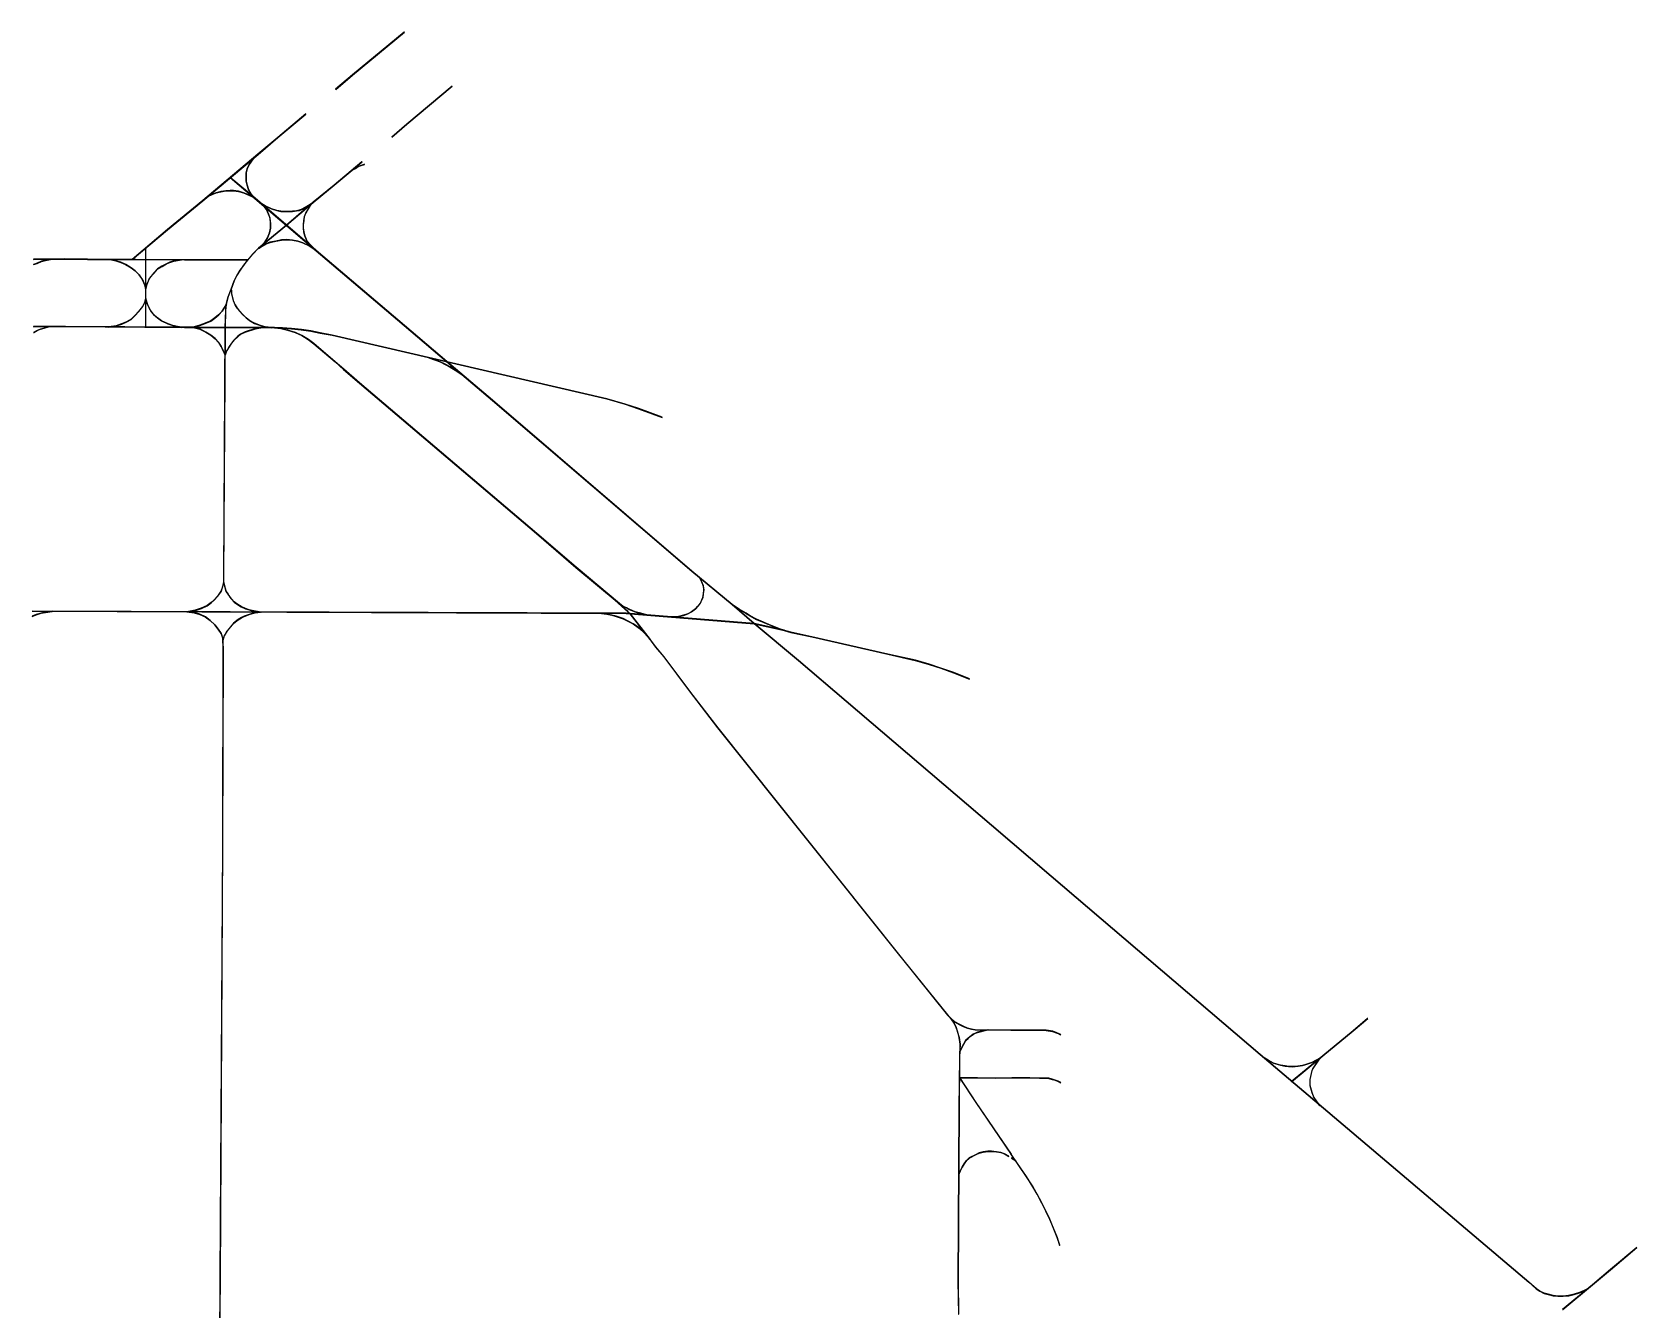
# Model space of a CAD drawing. Extents: x -111941 to -82143, y 25488 to 40303.
# Drawn here: x -91122 to -82143, y 32373 to 39522 of the extents above; entities that cross this region are included whole.
import ezdxf

# ---------------------------------------------------------------- set-up
doc = ezdxf.new("R2010")
doc.units = 0

msp = doc.modelspace()

# ---------------------------------------------------------------- linework, layer by layer
at = {"layer": 'mg_to_dxf', "color": 0}
for points in [[(-89038.88, 39521.07), (-89039.52, 39521.84), (-89329.07, 39282.41), (-89328.42, 39281.64)], [(-89328.42, 39281.64), (-89329.07, 39282.41), (-89423.73, 39201.67), (-89423.08, 39200.91)], [(-88771.61, 39219), (-88772.25, 39219.77), (-89025.61, 39006.78), (-89024.96, 39006.02)], [(-89746.68, 38933.01), (-89746.03, 38932.24), (-89590.13, 39063.09), (-89590.77, 39063.86)], [(-89024.96, 39006.02), (-89025.61, 39006.78), (-89109.13, 38934.39), (-89108.48, 38933.64)], [(-89858.04, 38838.35), (-89857.4, 38837.58), (-89746.03, 38932.24), (-89746.68, 38933.01)], [(-90167.07, 38579.43), (-90166.43, 38578.66), (-89857.4, 38837.58), (-89858.04, 38838.35)], [(-89874.02, 38825.14), (-89874.82, 38825.74), (-89908.26, 38781.15), (-89907.4, 38780.63)], [(-89275.53, 38795.82), (-89276.17, 38796.59), (-89432.08, 38665.74), (-89431.44, 38664.97)], [(-89874.75, 38591.19), (-89874.1, 38591.96), (-90013.31, 38708.89), (-90013.95, 38708.12)], [(-89918.49, 38757.06), (-89919.44, 38757.39), (-89925.04, 38733.62), (-89924.04, 38733.51)], [(-89924.04, 38733.51), (-89925.04, 38733.62), (-89925.04, 38707.12), (-89924.04, 38707.12)], [(-89924.04, 38707.12), (-89925.04, 38707.12), (-89925.04, 38687.56), (-89924.04, 38687.69)], [(-89907.4, 38780.63), (-89908.26, 38781.15), (-89919.44, 38757.39), (-89918.49, 38757.06)], [(-89907.4, 38780.63), (-89908.26, 38781.15), (-89908.26, 38781.15), (-89907.4, 38780.63)], [(-89311.77, 38759.59), (-89312.31, 38760.44), (-89331.78, 38749.31), (-89331.28, 38748.44)], [(-89297.89, 38769.31), (-89298.35, 38770.21), (-89312.31, 38760.44), (-89311.77, 38759.59)], [(-89281.25, 38774.85), (-89281.58, 38775.8), (-89298.35, 38770.21), (-89297.89, 38769.31)], [(-89261.76, 38781.81), (-89262.1, 38782.76), (-89281.58, 38775.8), (-89281.25, 38774.85)], [(-90113.66, 38613.39), (-90114.04, 38614.31), (-90139.11, 38603.17), (-90138.71, 38602.26)], [(-90091.43, 38621.72), (-90091.74, 38622.68), (-90114.04, 38614.31), (-90113.66, 38613.39)], [(-90066.42, 38628.67), (-90066.63, 38629.65), (-90091.74, 38622.68), (-90091.43, 38621.72)], [(-90038.63, 38632.84), (-90038.73, 38633.84), (-90066.63, 38629.65), (-90066.42, 38628.67)], [(-90013.61, 38634.23), (-90013.64, 38635.23), (-90038.73, 38633.84), (-90038.63, 38632.84)], [(-89994.18, 38634.23), (-89994.1, 38635.23), (-90013.64, 38635.23), (-90013.61, 38634.23)], [(-89966.41, 38630.06), (-89966.19, 38631.04), (-89994.1, 38635.23), (-89994.18, 38634.23)], [(-89938.63, 38621.73), (-89938.29, 38622.67), (-89966.19, 38631.04), (-89966.41, 38630.06)], [(-89905.25, 38607.82), (-89904.85, 38608.74), (-89938.29, 38622.67), (-89938.63, 38621.73)], [(-89924.04, 38687.69), (-89925.04, 38687.56), (-89919.45, 38665.21), (-89918.49, 38665.5)], [(-89918.49, 38665.5), (-89919.45, 38665.21), (-89911.07, 38641.48), (-89910.16, 38641.9)], [(-89910.16, 38641.9), (-89911.07, 38641.48), (-89897.11, 38616.35), (-89896.28, 38616.91)], [(-89896.28, 38616.91), (-89897.11, 38616.35), (-89880.38, 38595.44), (-89879.6, 38596.06)], [(-89431.44, 38664.97), (-89432.08, 38665.74), (-89549.01, 38569.69), (-89548.37, 38568.92)], [(-90364.74, 38416.56), (-90364.1, 38415.8), (-90166.43, 38578.66), (-90167.07, 38579.43)], [(-89880.19, 38596.69), (-89879.79, 38597.6), (-89904.85, 38608.74), (-89905.25, 38607.82)], [(-89532.31, 38298.87), (-89531.66, 38299.63), (-89874.1, 38591.96), (-89874.75, 38591.19)], [(-89846.33, 38566.95), (-89846.84, 38566.09), (-89818.98, 38549.37), (-89818.51, 38550.26)], [(-89810.82, 38528.68), (-89809.96, 38529.19), (-89829.48, 38554.3), (-89830.27, 38553.68)], [(-89818.51, 38550.26), (-89818.98, 38549.37), (-89782.73, 38532.64), (-89782.37, 38533.58)], [(-89799.72, 38503.69), (-89798.79, 38504.06), (-89809.96, 38529.19), (-89810.82, 38528.68)], [(-89782.37, 38533.58), (-89782.73, 38532.64), (-89752.05, 38522.88), (-89751.8, 38523.85)], [(-89751.8, 38523.85), (-89752.05, 38522.88), (-89729.71, 38518.69), (-89729.59, 38519.69)], [(-89548.37, 38568.92), (-89549.01, 38569.69), (-89699.35, 38441.62), (-89698.71, 38440.85)], [(-89665.66, 38519.69), (-89665.58, 38518.69), (-89643.27, 38521.48), (-89643.42, 38522.47)], [(-89643.42, 38522.47), (-89643.27, 38521.48), (-89626.51, 38524.27), (-89626.77, 38525.24)], [(-89626.77, 38525.24), (-89626.51, 38524.27), (-89606.93, 38531.27), (-89607.37, 38532.17)], [(-89607.37, 38532.17), (-89606.93, 38531.27), (-89584.62, 38545.21), (-89585.14, 38546.06)], [(-89576.1, 38532.86), (-89576.96, 38533.37), (-89590.89, 38509.67), (-89590, 38509.22)], [(-89585.14, 38546.06), (-89584.62, 38545.21), (-89559.56, 38560.52), (-89560.08, 38561.38)], [(-89559.39, 38560.69), (-89560.25, 38561.21), (-89576.96, 38533.37), (-89576.1, 38532.86)], [(-89698.71, 38440.85), (-89699.35, 38441.62), (-89855.27, 38313.54), (-89854.59, 38312.8)], [(-89791.39, 38480.1), (-89790.41, 38480.32), (-89798.79, 38504.06), (-89799.72, 38503.69)], [(-89788.62, 38450.96), (-89787.62, 38451), (-89790.41, 38480.32), (-89791.39, 38480.1)], [(-89788.62, 38424.59), (-89787.62, 38424.48), (-89787.62, 38451), (-89788.62, 38450.96)], [(-89729.59, 38519.69), (-89729.71, 38518.69), (-89707.39, 38517.3), (-89707.37, 38518.3)], [(-89707.37, 38518.3), (-89707.39, 38517.3), (-89665.58, 38518.69), (-89665.66, 38519.69)], [(-89601.09, 38467.62), (-89602.08, 38467.74), (-89604.87, 38444.05), (-89603.87, 38443.99)], [(-89603.87, 38443.99), (-89604.87, 38444.05), (-89604.87, 38425.89), (-89603.87, 38425.95)], [(-89598.31, 38489.83), (-89599.29, 38490.09), (-89602.08, 38467.74), (-89601.09, 38467.62)], [(-89590, 38509.22), (-89590.89, 38509.67), (-89599.29, 38490.09), (-89598.31, 38489.83)], [(-90562.41, 38249.52), (-90561.77, 38248.75), (-90364.1, 38415.8), (-90364.74, 38416.56)], [(-89830.29, 38332.93), (-89829.46, 38332.38), (-89804.37, 38370.01), (-89805.27, 38370.47)], [(-89790.76, 38344.7), (-89791.04, 38345.67), (-89813.39, 38337.29), (-89812.96, 38336.38)], [(-89805.27, 38370.47), (-89804.37, 38370.01), (-89793.2, 38399.33), (-89794.17, 38399.62)], [(-89794.17, 38399.62), (-89793.2, 38399.33), (-89787.62, 38424.48), (-89788.62, 38424.59)], [(-89757.39, 38351.66), (-89757.6, 38352.63), (-89791.04, 38345.67), (-89790.76, 38344.7)], [(-89726.8, 38358.61), (-89726.94, 38359.6), (-89757.6, 38352.63), (-89757.39, 38351.66)], [(-89699.03, 38360), (-89699.02, 38361), (-89726.94, 38359.6), (-89726.8, 38358.61)], [(-89665.68, 38357.22), (-89665.55, 38358.21), (-89699.02, 38361), (-89699.03, 38360)], [(-89635.12, 38351.66), (-89634.86, 38352.63), (-89665.55, 38358.21), (-89665.68, 38357.22)], [(-89607.34, 38341.94), (-89606.96, 38342.87), (-89634.86, 38352.63), (-89635.12, 38351.66)], [(-89571.2, 38325.26), (-89570.72, 38326.14), (-89606.96, 38342.87), (-89607.34, 38341.94)], [(-89603.87, 38425.95), (-89604.87, 38425.89), (-89602.08, 38402.16), (-89601.09, 38402.35)], [(-89601.09, 38402.35), (-89602.08, 38402.16), (-89596.49, 38381.22), (-89595.54, 38381.54)], [(-89595.54, 38381.54), (-89596.49, 38381.22), (-89585.31, 38353.26), (-89584.45, 38353.81)], [(-89584.45, 38353.81), (-89585.31, 38353.26), (-89562.97, 38329.53), (-89562.24, 38330.22)], [(-90940.72, 38251.42), (-90940.72, 38252.42), (-91113.34, 38251.03), (-91113.33, 38250.03)], [(-90812.66, 38250.03), (-90812.65, 38251.03), (-90940.72, 38252.42), (-90940.72, 38251.42)], [(-90486.42, 38313.17), (-90487.42, 38313.17), (-90487.42, 38249.14), (-90486.42, 38249.14)], [(-89887.97, 38278.03), (-89888.71, 38278.71), (-89916.57, 38246.67), (-89915.8, 38246.04)], [(-89854.59, 38312.8), (-89855.27, 38313.54), (-89888.71, 38278.71), (-89887.97, 38278.03)], [(-89835.19, 38323.88), (-89835.7, 38324.73), (-89855.21, 38312.2), (-89854.66, 38311.36)], [(-89812.96, 38336.38), (-89813.39, 38337.29), (-89835.7, 38324.73), (-89835.19, 38323.88)], [(-89540.6, 38305.79), (-89540.07, 38306.63), (-89570.72, 38326.14), (-89571.2, 38325.26)], [(-89562.24, 38330.22), (-89562.97, 38329.53), (-89540.7, 38305.87), (-89539.97, 38306.55)], [(-89039.53, 37879.86), (-89038.88, 37880.63), (-89531.66, 38299.63), (-89532.31, 38298.87)], [(-91093.66, 38227.79), (-91094.03, 38228.72), (-91113.5, 38221.77), (-91113.17, 38220.82)], [(-91068.63, 38238.92), (-91068.95, 38239.87), (-91094.03, 38228.72), (-91093.66, 38227.79)], [(-91046.41, 38244.47), (-91046.63, 38245.45), (-91068.95, 38239.87), (-91068.63, 38238.92)], [(-91018.58, 38250.04), (-91018.78, 38251.02), (-91046.63, 38245.45), (-91046.41, 38244.47)], [(-90269.76, 38247.24), (-90269.76, 38248.24), (-90812.65, 38251.03), (-90812.66, 38250.03)], [(-90654.09, 38241.69), (-90653.84, 38242.66), (-90687.27, 38249.62), (-90687.47, 38248.65)], [(-90626.3, 38233.35), (-90625.95, 38234.29), (-90653.84, 38242.66), (-90654.09, 38241.69)], [(-90598.51, 38220.85), (-90598.05, 38221.74), (-90625.95, 38234.29), (-90626.3, 38233.35)], [(-90567.94, 38202.78), (-90567.38, 38203.61), (-90598.05, 38221.74), (-90598.51, 38220.85)], [(-90545.71, 38186.11), (-90545.06, 38186.87), (-90567.38, 38203.61), (-90567.94, 38202.78)], [(-90523.5, 38163.9), (-90522.72, 38164.54), (-90545.06, 38186.87), (-90545.71, 38186.11)], [(-90504.07, 38134.75), (-90503.18, 38135.23), (-90522.72, 38164.54), (-90523.5, 38163.9)], [(-90486.42, 38249.14), (-90487.42, 38249.14), (-90487.42, 38061.21), (-90486.42, 38061.21)], [(-90439.21, 38173.64), (-90439.97, 38174.29), (-90465.08, 38145), (-90464.22, 38144.47)], [(-90419.78, 38195.85), (-90420.43, 38196.62), (-90439.97, 38174.29), (-90439.21, 38173.64)], [(-90394.79, 38211.12), (-90395.3, 38211.98), (-90420.43, 38196.62), (-90419.78, 38195.85)], [(-90369.77, 38225.02), (-90370.21, 38225.92), (-90395.3, 38211.98), (-90394.79, 38211.12)], [(-90350.33, 38233.35), (-90350.67, 38234.29), (-90370.21, 38225.92), (-90369.77, 38225.02)], [(-90328.11, 38240.3), (-90328.34, 38241.27), (-90350.67, 38234.29), (-90350.33, 38233.35)], [(-90286.38, 38247.25), (-90286.55, 38248.24), (-90328.34, 38241.27), (-90328.11, 38240.3)], [(-90180.67, 38247.24), (-90180.67, 38248.24), (-90269.76, 38248.24), (-90269.76, 38247.24)], [(-89916.19, 38245.85), (-89916.18, 38246.85), (-90180.67, 38248.24), (-90180.67, 38247.24)], [(-89957.53, 38189), (-89958.36, 38189.56), (-89977.87, 38158.9), (-89977, 38158.41)], [(-89938.05, 38216.82), (-89938.86, 38217.41), (-89958.36, 38189.56), (-89957.53, 38189)], [(-89915.8, 38246.04), (-89916.57, 38246.67), (-89938.86, 38217.41), (-89938.05, 38216.82)], [(-90492.97, 38108.39), (-90492.01, 38108.69), (-90503.18, 38135.23), (-90504.07, 38134.75)], [(-90487.41, 38081.99), (-90486.43, 38082.19), (-90492.01, 38108.69), (-90492.97, 38108.39)], [(-90478.1, 38111.15), (-90479.04, 38111.49), (-90487.4, 38083.63), (-90486.44, 38083.34)], [(-90464.22, 38144.47), (-90465.08, 38145), (-90479.04, 38111.49), (-90478.1, 38111.15)], [(-90007.59, 38083.31), (-90008.53, 38083.66), (-90025.24, 38041.88), (-90024.29, 38041.57)], [(-90004.79, 38093.09), (-90005.76, 38093.36), (-90008.58, 38083.48), (-90007.54, 38083.48)], [(-90007.54, 38083.48), (-90008.58, 38083.48), (-90005.77, 38073.67), (-90004.77, 38073.81)], [(-89990.89, 38130.62), (-89991.82, 38131.01), (-90008.53, 38083.66), (-90007.59, 38083.31)], [(-90004.77, 38073.81), (-90005.77, 38073.67), (-90005.77, 38058.36), (-90004.77, 38058.49)], [(-89977, 38158.41), (-89977.87, 38158.9), (-89991.82, 38131.01), (-89990.89, 38130.62)], [(-90526.27, 37958.53), (-90525.52, 37957.87), (-90503.2, 37985.77), (-90504.05, 37986.31)], [(-90504.05, 37986.31), (-90503.2, 37985.77), (-90492.01, 38008.14), (-90492.96, 38008.48)], [(-90492.96, 38008.48), (-90492.01, 38008.14), (-90486.43, 38033.26), (-90487.41, 38033.48)], [(-90486.42, 38061.21), (-90487.42, 38061.21), (-90487.42, 37871.89), (-90486.42, 37871.89)], [(-90486.44, 38033.52), (-90487.4, 38033.22), (-90476.25, 37996.99), (-90475.32, 37997.36)], [(-90475.32, 37997.36), (-90476.25, 37996.99), (-90465.09, 37974.67), (-90464.2, 37975.14)], [(-90058.57, 37961.29), (-90057.77, 37960.68), (-90032.69, 38001.09), (-90033.54, 38001.62)], [(-90035.4, 37997.09), (-90036.39, 37997.26), (-90039.18, 37963.8), (-90038.18, 37963.74)], [(-90024.29, 38041.57), (-90025.24, 38041.88), (-90036.39, 37997.26), (-90035.4, 37997.09)], [(-90004.77, 38058.49), (-90005.77, 38058.36), (-89994.61, 38015.11), (-89993.66, 38015.43)], [(-89993.66, 38015.43), (-89994.61, 38015.11), (-89986.23, 37995.55), (-89985.34, 37996.02)], [(-89985.34, 37996.02), (-89986.23, 37995.55), (-89975.06, 37977.4), (-89974.24, 37977.98)], [(-90620.73, 37889.07), (-90620.38, 37888.13), (-90592.49, 37900.68), (-90592.94, 37901.57)], [(-90592.94, 37901.57), (-90592.49, 37900.68), (-90567.35, 37914.64), (-90567.96, 37915.45)], [(-90567.96, 37915.45), (-90567.35, 37914.64), (-90545.03, 37936.97), (-90545.74, 37937.67)], [(-90545.74, 37937.67), (-90545.03, 37936.97), (-90525.52, 37957.87), (-90526.27, 37958.53)], [(-90464.2, 37975.14), (-90465.09, 37974.67), (-90456.71, 37959.31), (-90455.88, 37959.87)], [(-90455.88, 37959.87), (-90456.71, 37959.31), (-90442.73, 37942.54), (-90442.02, 37943.24)], [(-90442.02, 37943.24), (-90442.73, 37942.54), (-90420.42, 37923.01), (-90419.79, 37923.79)], [(-90419.79, 37923.79), (-90420.42, 37923.01), (-90398.09, 37906.26), (-90397.57, 37907.13)], [(-90397.57, 37907.13), (-90398.09, 37906.26), (-90361.82, 37889.53), (-90361.45, 37890.45)], [(-90183.61, 37882.11), (-90183.3, 37881.16), (-90152.65, 37892.31), (-90153.01, 37893.24)], [(-90153.01, 37893.24), (-90152.65, 37892.31), (-90121.96, 37904.86), (-90122.45, 37905.74)], [(-90122.45, 37905.74), (-90121.96, 37904.86), (-90099.63, 37921.61), (-90100.24, 37922.4)], [(-90100.24, 37922.4), (-90099.63, 37921.61), (-90077.32, 37939.74), (-90078, 37940.47)], [(-90078, 37940.47), (-90077.32, 37939.74), (-90057.77, 37960.68), (-90058.57, 37961.29)], [(-90038.18, 37963.74), (-90039.18, 37963.8), (-90041.97, 37869.12), (-90040.97, 37869.1)], [(-89974.24, 37977.98), (-89975.06, 37977.4), (-89961.11, 37960.66), (-89960.35, 37961.31)], [(-89960.35, 37961.31), (-89961.11, 37960.66), (-89944.39, 37941.15), (-89943.66, 37941.84)], [(-89943.66, 37941.84), (-89944.39, 37941.15), (-89924.86, 37923.02), (-89924.21, 37923.78)], [(-89924.21, 37923.78), (-89924.86, 37923.02), (-89905.32, 37907.67), (-89904.77, 37908.5)], [(-89904.77, 37908.5), (-89905.32, 37907.67), (-89877.42, 37892.32), (-89877, 37893.23)], [(-89877, 37893.23), (-89877.42, 37892.32), (-89843.95, 37879.77), (-89843.64, 37880.72)], [(-91093.64, 37851.95), (-91094.06, 37852.86), (-91113.58, 37841.7), (-91113.09, 37840.83)], [(-90935.15, 37874.18), (-90935.16, 37875.18), (-91113.34, 37873.79), (-91113.33, 37872.79)], [(-91074.21, 37858.89), (-91074.51, 37859.84), (-91094.06, 37852.86), (-91093.64, 37851.95)], [(-91054.72, 37864.46), (-91055.02, 37865.41), (-91074.51, 37859.84), (-91074.21, 37858.89)], [(-91029.66, 37872.81), (-91029.97, 37873.76), (-91055.02, 37865.41), (-91054.72, 37864.46)], [(-90269.76, 37870), (-90269.76, 37871), (-90935.16, 37875.18), (-90935.15, 37874.18)], [(-90693.02, 37872.39), (-90692.86, 37871.4), (-90651.06, 37878.37), (-90651.3, 37879.34)], [(-90651.3, 37879.34), (-90651.06, 37878.37), (-90620.38, 37888.13), (-90620.73, 37889.07)], [(-90361.45, 37890.45), (-90361.82, 37889.53), (-90333.93, 37879.76), (-90333.66, 37880.73)], [(-90333.66, 37880.73), (-90333.93, 37879.76), (-90308.83, 37874.19), (-90308.64, 37875.17)], [(-90308.64, 37875.17), (-90308.83, 37874.19), (-90283.76, 37870.01), (-90283.6, 37870.99)], [(-90225.22, 37870), (-90225.21, 37871), (-90269.76, 37871), (-90269.76, 37870)], [(-89765.85, 37867.22), (-89765.84, 37868.22), (-90225.21, 37871), (-90225.22, 37870)], [(-90222.57, 37870.98), (-90222.29, 37870.02), (-90183.3, 37881.16), (-90183.61, 37882.11)], [(-90183.64, 37860.29), (-90183.27, 37861.22), (-90219.52, 37870.98), (-90219.78, 37870.02)], [(-90150.29, 37842.23), (-90149.8, 37843.09), (-90183.27, 37861.22), (-90183.64, 37860.29)], [(-90122.49, 37825.54), (-90121.92, 37826.37), (-90149.8, 37843.09), (-90150.29, 37842.23)], [(-90097.49, 37806.1), (-90096.81, 37806.84), (-90121.92, 37826.37), (-90122.49, 37825.54)], [(-90078.06, 37785.28), (-90077.26, 37785.89), (-90096.81, 37806.84), (-90097.49, 37806.1)], [(-90040.97, 37869.1), (-90041.97, 37869.12), (-90050.32, 36475.68), (-90049.32, 36475.68)], [(-89971.54, 37817.23), (-89972.2, 37817.98), (-89991.73, 37799.85), (-89990.98, 37799.17)], [(-89954.89, 37831.1), (-89955.44, 37831.95), (-89972.2, 37817.98), (-89971.54, 37817.23)], [(-89929.92, 37843.59), (-89930.29, 37844.52), (-89955.44, 37831.95), (-89954.89, 37831.1)], [(-89871.52, 37861.66), (-89871.76, 37862.64), (-89930.29, 37844.52), (-89929.92, 37843.59)], [(-89832.57, 37868.62), (-89832.75, 37869.6), (-89871.76, 37862.64), (-89871.52, 37861.66)], [(-89843.64, 37880.72), (-89843.95, 37879.77), (-89818.85, 37872.8), (-89818.64, 37873.77)], [(-89818.64, 37873.77), (-89818.85, 37872.8), (-89782.62, 37867.22), (-89782.47, 37868.21)], [(-89729.75, 37863.05), (-89729.56, 37864.03), (-89765.79, 37868.21), (-89765.9, 37867.22)], [(-89721.33, 37865.83), (-89721.27, 37866.82), (-89765.84, 37868.22), (-89765.85, 37867.22)], [(-89693.59, 37853.31), (-89693.33, 37854.28), (-89729.56, 37864.03), (-89729.75, 37863.05)], [(-89671.23, 37861.65), (-89671.14, 37862.65), (-89721.27, 37866.82), (-89721.33, 37865.83)], [(-89649.09, 37840.8), (-89648.74, 37841.74), (-89693.33, 37854.28), (-89693.59, 37853.31)], [(-89615.56, 37856.08), (-89615.45, 37857.08), (-89671.14, 37862.65), (-89671.23, 37861.65)], [(-89612.96, 37824.12), (-89612.48, 37825.01), (-89648.74, 37841.74), (-89649.09, 37840.8)], [(-89562.69, 37849.13), (-89562.52, 37850.11), (-89615.45, 37857.08), (-89615.56, 37856.08)], [(-89576.81, 37801.88), (-89576.24, 37802.7), (-89612.48, 37825.01), (-89612.96, 37824.12)], [(-89546.22, 37778.24), (-89545.59, 37779.02), (-89576.24, 37802.7), (-89576.81, 37801.88)], [(-89509.81, 37837.99), (-89509.61, 37838.97), (-89562.52, 37850.11), (-89562.69, 37849.13)], [(-89442.99, 37825.47), (-89442.79, 37826.45), (-89509.61, 37838.97), (-89509.81, 37837.99)], [(-87906.21, 37469.11), (-87905.96, 37470.08), (-89442.79, 37826.45), (-89442.99, 37825.47)], [(-88802.88, 37678.02), (-88802.23, 37678.78), (-89038.88, 37880.63), (-89039.53, 37879.86)], [(-90064.18, 37763.08), (-90063.3, 37763.55), (-90077.26, 37785.89), (-90078.06, 37785.28)], [(-90055.84, 37745.01), (-90054.93, 37745.43), (-90063.3, 37763.55), (-90064.18, 37763.08)], [(-90041.92, 37714.39), (-90041.01, 37714.8), (-90054.93, 37745.43), (-90055.84, 37745.01)], [(-90035.44, 37731.1), (-90036.36, 37731.5), (-90041.94, 37714.75), (-90040.99, 37714.43)], [(-90021.55, 37756.09), (-90022.41, 37756.61), (-90036.36, 37731.5), (-90035.44, 37731.1)], [(-90004.87, 37781.12), (-90005.68, 37781.7), (-90022.41, 37756.61), (-90021.55, 37756.09)], [(-89990.98, 37799.17), (-89991.73, 37799.85), (-90005.68, 37781.7), (-90004.87, 37781.12)], [(-89426.51, 37676.63), (-89425.86, 37677.39), (-89545.59, 37779.02), (-89546.22, 37778.24)], [(-89379.19, 37634.87), (-89378.53, 37635.62), (-89425.86, 37677.39), (-89426.51, 37676.63)], [(-89290.09, 37558.3), (-89289.44, 37559.07), (-89378.53, 37635.62), (-89379.19, 37634.87)], [(-88863.97, 37686.28), (-88863.64, 37687.22), (-88902.63, 37699.76), (-88902.93, 37698.8)], [(-88838.95, 37676.55), (-88838.55, 37677.47), (-88863.64, 37687.22), (-88863.97, 37686.28)], [(-88811.14, 37662.64), (-88810.68, 37663.53), (-88838.55, 37677.47), (-88838.95, 37676.55)], [(-88783.32, 37647.34), (-88782.82, 37648.21), (-88810.68, 37663.53), (-88811.14, 37662.64)], [(-88546.74, 37460.86), (-88546.1, 37461.62), (-88802.23, 37678.78), (-88802.88, 37678.02)], [(-88755.49, 37630.65), (-88754.96, 37631.49), (-88782.82, 37648.21), (-88783.32, 37647.34)], [(-88722.09, 37608.38), (-88721.54, 37609.21), (-88754.96, 37631.49), (-88755.49, 37630.65)], [(-88298.96, 36716.12), (-88298.31, 36716.88), (-89289.44, 37559.07), (-89290.09, 37558.3)], [(-88546.1, 37461.62), (-88546.75, 37460.86), (-87430.33, 36505.92), (-87429.69, 36506.69)], [(-87803.22, 37439.88), (-87802.93, 37440.84), (-87905.96, 37470.08), (-87906.21, 37469.11)], [(-87728.07, 37414.83), (-87727.74, 37415.78), (-87802.93, 37440.84), (-87803.22, 37439.88)], [(-87597.23, 37366.12), (-87596.88, 37367.05), (-87727.74, 37415.78), (-87728.07, 37414.83)], [(-88079.02, 36526.8), (-88078.37, 36527.57), (-88298.31, 36716.88), (-88298.96, 36716.12)], [(-90049.32, 36475.68), (-90050.32, 36475.68), (-90050.32, 36446.5), (-90049.32, 36446.4)], [(-87836.79, 36324.95), (-87836.17, 36325.73), (-88078.37, 36527.57), (-88079.02, 36526.8)], [(-87429.69, 36506.69), (-87430.33, 36505.92), (-87204.8, 36319.38), (-87204.19, 36320.17)], [(-87374.78, 36443.46), (-87373.87, 36443.86), (-87387.79, 36473.11), (-87388.7, 36472.68)], [(-90082.84, 36365.39), (-90083.62, 36366.03), (-90103.07, 36345.18), (-90102.36, 36344.47)], [(-90063.29, 36393.33), (-90064.19, 36393.77), (-90083.62, 36366.03), (-90082.84, 36365.39)], [(-90054.9, 36419.87), (-90055.87, 36420.13), (-90064.19, 36393.77), (-90063.29, 36393.33)], [(-90049.32, 36446.4), (-90050.32, 36446.5), (-90055.87, 36420.13), (-90054.9, 36419.87)], [(-90049.33, 36446.56), (-90050.31, 36446.33), (-90041.95, 36411.52), (-90040.98, 36411.77)], [(-90040.98, 36411.77), (-90041.95, 36411.52), (-90036.36, 36391.94), (-90035.44, 36392.38)], [(-90035.44, 36392.38), (-90036.36, 36391.94), (-90025.18, 36376.57), (-90024.35, 36377.12)], [(-90024.35, 36377.12), (-90025.18, 36376.57), (-90016.82, 36362.64), (-90016, 36363.21)], [(-87366.46, 36422.66), (-87365.49, 36422.91), (-87373.87, 36443.86), (-87374.78, 36443.46)], [(-87369.24, 36358.88), (-87368.27, 36358.62), (-87365.48, 36378.17), (-87366.47, 36378.3)], [(-87366.47, 36378.3), (-87365.48, 36378.17), (-87362.69, 36400.51), (-87363.69, 36400.51)], [(-87363.69, 36400.51), (-87362.69, 36400.51), (-87365.49, 36422.91), (-87366.46, 36422.66)], [(-87797.53, 36269.16), (-87797.48, 36270.16), (-91121.69, 36282.69), (-91121.69, 36281.69)], [(-91010.25, 36280.3), (-91010.4, 36281.29), (-91046.6, 36275.72), (-91046.44, 36274.73)], [(-90208.39, 36285.88), (-90208.64, 36286.85), (-90255.93, 36278.5), (-90255.75, 36277.52)], [(-90214.18, 36273.34), (-90213.98, 36274.33), (-90255.79, 36278.51), (-90255.89, 36277.51)], [(-90174.92, 36297.03), (-90175.29, 36297.97), (-90208.64, 36286.85), (-90208.39, 36285.88)], [(-90141.44, 36312.38), (-90141.95, 36313.24), (-90175.29, 36297.97), (-90174.92, 36297.03)], [(-90119.1, 36329.13), (-90119.74, 36329.9), (-90141.95, 36313.24), (-90141.44, 36312.38)], [(-90102.36, 36344.47), (-90103.07, 36345.18), (-90119.74, 36329.9), (-90119.1, 36329.13)], [(-90016, 36363.21), (-90016.82, 36362.64), (-90005.66, 36348.68), (-90004.89, 36349.33)], [(-90004.89, 36349.33), (-90005.66, 36348.68), (-89991.69, 36333.32), (-89991.02, 36334.07)], [(-89991.02, 36334.07), (-89991.69, 36333.32), (-89972.15, 36319.36), (-89971.59, 36320.19)], [(-89971.59, 36320.19), (-89972.15, 36319.36), (-89952.62, 36306.8), (-89952.14, 36307.69)], [(-89952.14, 36307.69), (-89952.62, 36306.8), (-89927.51, 36295.64), (-89927.13, 36296.57)], [(-89927.13, 36296.57), (-89927.51, 36295.64), (-89907.98, 36288.67), (-89907.69, 36289.63)], [(-89907.69, 36289.63), (-89907.98, 36288.67), (-89891.24, 36284.48), (-89891.01, 36285.46)], [(-89891.01, 36285.46), (-89891.24, 36284.48), (-89871.73, 36280.3), (-89871.55, 36281.29)], [(-89843.75, 36276.12), (-89843.84, 36277.12), (-89874.52, 36274.33), (-89874.33, 36273.34)], [(-89871.55, 36281.29), (-89871.73, 36280.3), (-89841.08, 36276.12), (-89840.95, 36277.11)], [(-87789.49, 36279.03), (-87788.82, 36279.78), (-87877.91, 36359.12), (-87878.58, 36358.38)], [(-87814.46, 36308.2), (-87813.96, 36309.07), (-87836.17, 36325.73), (-87836.79, 36324.95)], [(-87794.95, 36299.84), (-87794.49, 36300.73), (-87813.96, 36309.07), (-87814.46, 36308.2)], [(-87781.03, 36291.48), (-87780.57, 36292.38), (-87794.49, 36300.73), (-87794.95, 36299.84)], [(-87775.6, 36266.53), (-87774.86, 36267.22), (-87788.82, 36279.78), (-87789.49, 36279.03)], [(-87747.55, 36277.54), (-87747.23, 36278.49), (-87780.57, 36292.38), (-87781.03, 36291.48)], [(-87716.89, 36269.18), (-87716.64, 36270.14), (-87747.23, 36278.49), (-87747.55, 36277.54)], [(-87452.48, 36267.33), (-87452.07, 36266.42), (-87432.52, 36277.59), (-87433.07, 36278.43)], [(-87433.07, 36278.43), (-87432.52, 36277.59), (-87410.18, 36294.34), (-87410.86, 36295.09)], [(-87410.86, 36295.09), (-87410.18, 36294.34), (-87396.22, 36309.7), (-87396.98, 36310.36)], [(-87396.98, 36310.36), (-87396.22, 36309.7), (-87382.25, 36326.46), (-87383.1, 36327)], [(-87383.1, 36327), (-87382.25, 36326.46), (-87373.87, 36344.63), (-87374.79, 36345.03)], [(-87374.79, 36345.03), (-87373.87, 36344.63), (-87368.27, 36358.62), (-87369.24, 36358.88)], [(-87204.17, 36320.15), (-87204.83, 36319.4), (-87082.32, 36212.21), (-87081.67, 36212.97)], [(-87204.19, 36320.17), (-87204.8, 36319.38), (-87165.79, 36291.51), (-87165.25, 36292.35)], [(-87165.25, 36292.35), (-87165.79, 36291.51), (-87126.8, 36269.23), (-87126.29, 36270.09)], [(-91099.24, 36262.23), (-91099.59, 36263.17), (-91121.89, 36253.41), (-91121.49, 36252.5)], [(-91071.46, 36270.56), (-91071.69, 36271.54), (-91099.59, 36263.17), (-91099.24, 36262.23)], [(-91046.44, 36274.73), (-91046.6, 36275.72), (-91071.69, 36271.54), (-91071.46, 36270.56)], [(-90183.64, 36263.62), (-90183.28, 36264.56), (-90213.98, 36274.33), (-90214.18, 36273.34)], [(-90153.09, 36249.74), (-90152.57, 36250.6), (-90183.28, 36264.56), (-90183.64, 36263.62)], [(-90125.31, 36228.91), (-90124.67, 36229.67), (-90152.57, 36250.6), (-90153.09, 36249.74)], [(-90100.3, 36205.28), (-90099.57, 36205.97), (-90124.67, 36229.67), (-90125.31, 36228.91)], [(-90080.85, 36181.66), (-90080.04, 36182.26), (-90099.57, 36205.97), (-90100.3, 36205.28)], [(-90010.46, 36194.17), (-90011.23, 36194.81), (-90030.74, 36172.51), (-90029.92, 36171.93)], [(-89993.78, 36215.01), (-89994.49, 36215.73), (-90011.23, 36194.81), (-90010.46, 36194.17)], [(-89968.8, 36234.44), (-89969.36, 36235.27), (-89994.49, 36215.73), (-89993.78, 36215.01)], [(-89949.36, 36245.55), (-89949.83, 36246.44), (-89969.36, 36235.27), (-89968.8, 36234.44)], [(-89935.47, 36252.5), (-89935.87, 36253.41), (-89949.83, 36246.44), (-89949.36, 36245.55)], [(-89902.1, 36265.01), (-89902.42, 36265.96), (-89935.87, 36253.41), (-89935.47, 36252.5)], [(-89874.33, 36273.34), (-89874.52, 36274.33), (-89902.42, 36265.96), (-89902.1, 36265.01)], [(-87906.17, 36264.99), (-87906, 36265.98), (-87936.64, 36270.15), (-87936.78, 36269.16)], [(-87878.36, 36259.43), (-87878.13, 36260.4), (-87906, 36265.98), (-87906.17, 36264.99)], [(-87853.33, 36252.48), (-87853.04, 36253.43), (-87878.13, 36260.4), (-87878.36, 36259.43)], [(-87831.07, 36245.52), (-87830.76, 36246.47), (-87853.04, 36253.43), (-87853.33, 36252.48)], [(-87814.41, 36239.96), (-87814.01, 36240.89), (-87830.76, 36246.47), (-87831.07, 36245.52)], [(-87758.79, 36210.77), (-87758.27, 36211.62), (-87814.01, 36240.89), (-87814.41, 36239.96)], [(-87082.07, 36212.09), (-87081.92, 36213.08), (-87797.48, 36270.16), (-87797.53, 36269.16)], [(-87664.26, 36123.19), (-87663.47, 36123.8), (-87774.86, 36267.22), (-87775.6, 36266.53)], [(-87722.65, 36185.75), (-87722.02, 36186.53), (-87758.27, 36211.62), (-87758.79, 36210.77)], [(-87694.86, 36159.34), (-87694.13, 36160.03), (-87722.02, 36186.53), (-87722.65, 36185.75)], [(-87677.91, 36259.43), (-87677.67, 36260.4), (-87716.64, 36270.14), (-87716.89, 36269.18)], [(-87552.52, 36250.67), (-87552.49, 36249.67), (-87505.11, 36251.06), (-87505.25, 36252.06)], [(-87505.25, 36252.06), (-87505.11, 36251.06), (-87477.2, 36258.04), (-87477.48, 36259)], [(-87477.48, 36259), (-87477.2, 36258.04), (-87452.07, 36266.42), (-87452.48, 36267.33)], [(-87126.29, 36270.09), (-87126.8, 36269.23), (-87104.52, 36255.31), (-87104.02, 36256.17)], [(-87104.02, 36256.17), (-87104.52, 36255.31), (-87068.3, 36235.8), (-87067.86, 36236.7)], [(-87081.67, 36212.97), (-87082.32, 36212.21), (-86834.54, 36006.18), (-86833.9, 36006.95)], [(-86912.28, 36174.51), (-86912.06, 36175.49), (-87081.92, 36213.08), (-87082.07, 36212.09)], [(-87067.86, 36236.7), (-87068.3, 36235.8), (-86987.53, 36200.99), (-86987.15, 36201.91)], [(-86987.15, 36201.91), (-86987.53, 36200.99), (-86926.25, 36177.31), (-86925.93, 36178.26)], [(-90064.19, 36156.68), (-90063.29, 36157.13), (-90080.04, 36182.26), (-90080.85, 36181.66)], [(-90055.88, 36133.14), (-90054.89, 36133.34), (-90063.29, 36157.13), (-90064.19, 36156.68)], [(-90053.1, 36070.59), (-90052.1, 36070.61), (-90054.89, 36133.34), (-90055.88, 36133.14)], [(-90046.57, 36142.79), (-90047.5, 36143.17), (-90055.87, 36111.09), (-90054.9, 36110.84)], [(-90029.92, 36171.93), (-90030.74, 36172.51), (-90047.5, 36143.17), (-90046.57, 36142.79)], [(-87667.05, 36127.36), (-87666.26, 36127.98), (-87694.13, 36160.03), (-87694.86, 36159.34)], [(-87633.64, 36081.42), (-87632.85, 36082.04), (-87666.26, 36127.98), (-87667.05, 36127.36)], [(-86925.93, 36178.26), (-86926.25, 36177.31), (-86876.1, 36163.38), (-86875.86, 36164.35)], [(-86875.86, 36164.35), (-86876.1, 36163.38), (-86759.15, 36138.32), (-86758.94, 36139.3)], [(-86333.19, 36040.88), (-86332.97, 36041.85), (-86758.93, 36139.3), (-86759.16, 36138.32)], [(-90055.89, 34973.67), (-90054.89, 34973.67), (-90052.1, 36070.61), (-90053.1, 36070.59)], [(-87586.31, 36025.74), (-87585.52, 36026.36), (-87632.85, 36082.04), (-87633.64, 36081.42)], [(-87444.33, 35835.04), (-87443.53, 35835.65), (-87585.52, 36026.36), (-87586.31, 36025.74)], [(-86567.27, 35777.89), (-86566.62, 35778.65), (-86833.89, 36006.94), (-86834.54, 36006.18)], [(-86180.08, 36006.08), (-86179.83, 36007.05), (-86332.97, 36041.85), (-86333.19, 36040.88)], [(-86102.15, 35983.81), (-86101.86, 35984.77), (-86179.83, 36007.05), (-86180.08, 36006.08)], [(-86038.13, 35962.94), (-86037.81, 35963.89), (-86101.86, 35984.77), (-86102.15, 35983.81)], [(-85965.76, 35937.89), (-85965.41, 35938.82), (-86037.81, 35963.89), (-86038.13, 35962.94)], [(-85876.68, 35901.7), (-85876.31, 35902.62), (-85965.41, 35938.82), (-85965.76, 35937.89)], [(-87285.63, 35629.01), (-87284.84, 35629.63), (-87443.53, 35835.65), (-87444.33, 35835.04)], [(-85754.32, 35084.66), (-85753.67, 35085.42), (-86566.62, 35778.65), (-86567.27, 35777.89)], [(-86275.01, 34363.65), (-86274.23, 34364.27), (-87284.84, 35629.63), (-87285.63, 35629.01)], [(-85420.23, 34799.29), (-85419.58, 34800.05), (-85753.67, 35085.42), (-85754.32, 35084.66)], [(-90069.81, 32551.53), (-90068.81, 32551.53), (-90054.89, 34973.67), (-90055.89, 34973.68)], [(-84250.92, 33801.2), (-84250.27, 33801.96), (-85419.58, 34800.05), (-85420.23, 34799.29)], [(-85999.38, 34022.59), (-85998.61, 34023.23), (-86274.23, 34364.28), (-86275.01, 34363.65)], [(-85979.9, 34000.33), (-85979.11, 34000.95), (-85998.61, 34023.23), (-85999.38, 34022.59)], [(-85981.95, 34005.18), (-85982.63, 34004.45), (-85960.31, 33983.53), (-85959.72, 33984.34)], [(-85963.23, 33976.72), (-85962.37, 33977.23), (-85979.11, 34000.95), (-85979.9, 34000.33)], [(-85952.13, 33953.13), (-85951.2, 33953.49), (-85962.37, 33977.23), (-85963.23, 33976.72)], [(-85959.72, 33984.34), (-85960.31, 33983.53), (-85935.19, 33969.57), (-85934.73, 33970.46)], [(-85943.79, 33926.72), (-85942.83, 33927), (-85951.2, 33953.49), (-85952.13, 33953.13)], [(-85934.73, 33970.46), (-85935.19, 33969.57), (-85912.89, 33958.42), (-85912.48, 33959.34)], [(-85912.48, 33959.34), (-85912.89, 33958.42), (-85887.78, 33948.66), (-85887.48, 33949.61)], [(-85887.48, 33949.61), (-85887.78, 33948.66), (-85865.47, 33943.08), (-85865.25, 33944.05)], [(-85865.25, 33944.05), (-85865.47, 33943.08), (-85845.92, 33938.89), (-85845.82, 33939.89)], [(-83730.3, 33934.2), (-83729.65, 33933.44), (-83648.91, 34003.05), (-83649.56, 34003.8)], [(-85935.45, 33896.13), (-85934.47, 33896.34), (-85942.83, 33927), (-85943.79, 33926.72)], [(-85929.89, 33858.62), (-85928.89, 33858.68), (-85934.47, 33896.34), (-85935.45, 33896.13)], [(-85932.68, 33784.89), (-85931.68, 33784.86), (-85928.89, 33858.68), (-85929.89, 33858.62)], [(-85909.46, 33859.81), (-85910.34, 33860.28), (-85932.62, 33815.72), (-85931.73, 33815.28)], [(-85898.37, 33879.21), (-85899.16, 33879.85), (-85910.34, 33860.28), (-85909.46, 33859.81)], [(-85884.52, 33891.68), (-85885.17, 33892.44), (-85899.16, 33879.85), (-85898.37, 33879.21)], [(-85867.83, 33905.59), (-85868.45, 33906.37), (-85885.17, 33892.44), (-85884.52, 33891.68)], [(-85856.74, 33913.91), (-85857.27, 33914.76), (-85868.45, 33906.37), (-85867.83, 33905.59)], [(-85842.89, 33920.83), (-85843.29, 33921.75), (-85857.27, 33914.76), (-85856.74, 33913.91)], [(-85845.82, 33939.89), (-85845.92, 33938.89), (-85447.79, 33936.11), (-85447.71, 33937.11)], [(-85831.79, 33925), (-85832.11, 33925.94), (-85843.29, 33921.75), (-85842.89, 33920.83)], [(-85817.9, 33929.16), (-85818.16, 33930.13), (-85832.11, 33925.94), (-85831.79, 33925)], [(-85790.09, 33936.12), (-85790.29, 33937.1), (-85818.16, 33930.13), (-85817.9, 33929.16)], [(-85773.4, 33938.9), (-85773.57, 33939.88), (-85790.29, 33937.1), (-85790.09, 33936.12)], [(-85447.71, 33937.11), (-85447.79, 33936.11), (-85411.68, 33930.55), (-85411.43, 33931.52)], [(-85411.43, 33931.52), (-85411.68, 33930.55), (-85392.25, 33923.61), (-85391.89, 33924.54)], [(-85391.89, 33924.54), (-85392.25, 33923.61), (-85375.57, 33916.66), (-85375.15, 33917.57)], [(-85375.15, 33917.57), (-85375.57, 33916.66), (-85367.23, 33912.49), (-85366.79, 33913.39)], [(-83900.12, 33795), (-83899.49, 33794.23), (-83729.65, 33933.44), (-83730.3, 33934.2)], [(-85935.46, 33502.3), (-85934.46, 33502.29), (-85931.68, 33784.86), (-85932.68, 33784.89)], [(-84250.27, 33801.96), (-84250.92, 33801.2), (-82747.53, 32527.49), (-82746.87, 32528.24)], [(-84233.63, 33786.69), (-84234.15, 33785.84), (-84206.3, 33769.13), (-84205.8, 33770)], [(-84205.8, 33770), (-84206.3, 33769.13), (-84175.62, 33752.39), (-84175.24, 33753.32)], [(-84075.52, 33650.23), (-84074.88, 33649.46), (-83899.49, 33794.23), (-83900.12, 33795)], [(-83961.26, 33757.49), (-83960.85, 33756.57), (-83913.48, 33783.05), (-83913.97, 33783.92)], [(-83927.23, 33763.71), (-83928.06, 33764.28), (-83955.91, 33722.5), (-83955.06, 33721.97)], [(-83913.32, 33783.19), (-83914.13, 33783.77), (-83928.06, 33764.28), (-83927.23, 33763.71)], [(-83927.23, 33763.71), (-83928.06, 33764.28), (-83928.06, 33764.28), (-83927.23, 33763.71)], [(-85931.76, 33672.39), (-85932.59, 33671.84), (-85840.72, 33532.64), (-85839.88, 33533.19)], [(-85728.95, 33668.84), (-85728.93, 33669.84), (-85932.17, 33672.62), (-85932.18, 33671.62)], [(-84175.24, 33753.32), (-84175.62, 33752.39), (-84136.56, 33741.23), (-84136.34, 33742.21)], [(-84136.34, 33742.21), (-84136.56, 33741.23), (-84111.47, 33737.05), (-84111.32, 33738.04)], [(-84111.32, 33738.04), (-84111.47, 33737.05), (-84091.96, 33734.26), (-84091.85, 33735.26)], [(-84091.85, 33735.26), (-84091.96, 33734.26), (-84072.41, 33732.87), (-84072.42, 33733.87)], [(-84072.42, 33733.87), (-84072.41, 33732.87), (-84038.94, 33735.66), (-84039.07, 33736.65)], [(-84039.07, 33736.65), (-84038.94, 33735.66), (-84013.84, 33739.84), (-84014.06, 33740.82)], [(-84039.07, 33736.65), (-84038.94, 33735.66), (-84038.94, 33735.66), (-84039.07, 33736.65)], [(-84014.06, 33740.82), (-84013.84, 33739.84), (-83994.31, 33745.42), (-83994.61, 33746.37)], [(-83994.61, 33746.37), (-83994.31, 33745.42), (-83960.85, 33756.57), (-83961.26, 33757.49)], [(-83960.58, 33712.31), (-83961.52, 33712.67), (-83972.69, 33662.43), (-83971.69, 33662.32)], [(-83955.06, 33721.97), (-83955.91, 33722.5), (-83961.52, 33712.67), (-83960.58, 33712.31)], [(-83960.58, 33712.31), (-83961.52, 33712.67), (-83961.52, 33712.67), (-83960.58, 33712.31)], [(-85639.84, 33670.23), (-85639.85, 33671.23), (-85728.95, 33669.84), (-85728.93, 33668.84)], [(-85539.63, 33670.23), (-85539.62, 33671.23), (-85639.85, 33671.23), (-85639.84, 33670.23)], [(-85433.9, 33667.44), (-85433.75, 33668.44), (-85539.62, 33671.23), (-85539.63, 33670.23)], [(-85414.47, 33661.89), (-85414.21, 33662.86), (-85433.75, 33668.44), (-85433.9, 33667.44)], [(-85397.79, 33657.72), (-85397.48, 33658.67), (-85414.21, 33662.86), (-85414.47, 33661.89)], [(-85381.14, 33650.78), (-85380.72, 33651.69), (-85397.48, 33658.67), (-85397.79, 33657.72)], [(-85367.23, 33643.83), (-85366.79, 33644.73), (-85380.72, 33651.69), (-85381.14, 33650.78)], [(-83971.69, 33662.32), (-83972.69, 33662.43), (-83972.69, 33644.28), (-83971.69, 33644.28)], [(-83971.69, 33644.28), (-83972.69, 33644.28), (-83972.69, 33627.5), (-83971.69, 33627.64)], [(-83971.69, 33627.64), (-83972.69, 33627.5), (-83961.52, 33588.43), (-83960.58, 33588.76)], [(-83971.69, 33627.64), (-83972.69, 33627.5), (-83972.69, 33627.5), (-83971.69, 33627.64)], [(-83960.58, 33588.76), (-83961.52, 33588.43), (-83950.36, 33561.9), (-83949.48, 33562.39)], [(-85934.46, 33502.29), (-85935.46, 33502.29), (-85941.03, 32533.43), (-85940.03, 32533.44)], [(-85643.05, 33243.09), (-85642.22, 33243.65), (-85839.89, 33533.2), (-85840.71, 33532.63)], [(-83949.48, 33562.39), (-83950.36, 33561.9), (-83936.4, 33542.37), (-83935.59, 33542.95)], [(-83935.59, 33542.95), (-83936.4, 33542.37), (-83916.92, 33514.53), (-83916.1, 33515.11)], [(-85878.98, 33222.08), (-85879.57, 33222.9), (-85893.58, 33208.9), (-85892.82, 33208.24)], [(-85840.08, 33241.53), (-85840.53, 33242.43), (-85879.57, 33222.9), (-85878.98, 33222.08)], [(-85823.42, 33249.86), (-85823.77, 33250.8), (-85840.53, 33242.43), (-85840.08, 33241.53)], [(-85801.23, 33255.41), (-85801.42, 33256.39), (-85823.77, 33250.8), (-85823.42, 33249.86)], [(-85773.45, 33259.58), (-85773.52, 33260.58), (-85801.42, 33256.39), (-85801.23, 33255.41)], [(-85754.02, 33259.58), (-85753.97, 33260.58), (-85773.52, 33260.58), (-85773.45, 33259.58)], [(-85726.22, 33256.8), (-85726.09, 33257.79), (-85753.97, 33260.58), (-85754.02, 33259.58)], [(-85701.22, 33252.63), (-85700.97, 33253.6), (-85726.09, 33257.79), (-85726.22, 33256.8)], [(-85681.82, 33245.7), (-85681.4, 33246.61), (-85700.97, 33253.6), (-85701.22, 33252.63)], [(-85656.8, 33231.8), (-85656.31, 33232.67), (-85681.4, 33246.61), (-85681.82, 33245.7)], [(-85559.53, 33117.81), (-85558.69, 33118.36), (-85645, 33245.05), (-85645.83, 33244.48)], [(-85617.84, 33206.75), (-85617.32, 33207.61), (-85642.37, 33222.92), (-85642.89, 33222.06)], [(-85928.93, 33148.51), (-85929.85, 33148.91), (-85938.21, 33126.62), (-85937.28, 33126.27)], [(-85917.81, 33170.75), (-85918.7, 33171.22), (-85929.85, 33148.91), (-85928.93, 33148.51)], [(-85906.7, 33190.2), (-85907.54, 33190.75), (-85918.7, 33171.22), (-85917.81, 33170.75)], [(-85892.82, 33208.24), (-85893.58, 33208.9), (-85907.54, 33190.75), (-85906.7, 33190.2)], [(-85523.34, 33060.75), (-85522.49, 33061.28), (-85558.69, 33118.36), (-85559.53, 33117.81)], [(-85498.3, 33019.01), (-85497.43, 33019.5), (-85522.49, 33061.28), (-85523.34, 33060.75)], [(-85473.25, 32971.7), (-85472.36, 32972.15), (-85497.43, 33019.5), (-85498.3, 33019.01)], [(-85450.98, 32927.16), (-85450.08, 32927.6), (-85472.36, 32972.15), (-85473.25, 32971.7)], [(-85428.72, 32879.85), (-85427.8, 32880.25), (-85450.08, 32927.6), (-85450.98, 32927.16)], [(-85409.23, 32832.53), (-85408.31, 32832.91), (-85427.8, 32880.25), (-85428.72, 32879.85)], [(-85386.97, 32776.87), (-85386.03, 32777.21), (-85408.31, 32832.91), (-85409.23, 32832.53)], [(-85373.05, 32733.73), (-85372.1, 32734.04), (-85386.03, 32777.21), (-85386.97, 32776.87)], [(-82290.93, 32597.85), (-82290.29, 32597.08), (-82142.73, 32720.98), (-82143.37, 32721.74)], [(-82391.16, 32512.94), (-82390.51, 32512.17), (-82290.29, 32597.08), (-82290.93, 32597.85)], [(-90072.59, 32174.29), (-90071.59, 32174.28), (-90068.81, 32551.53), (-90069.81, 32551.53)], [(-85940.03, 32533.44), (-85941.03, 32533.43), (-85938.24, 32348.29), (-85937.24, 32348.29)], [(-82746.87, 32528.24), (-82747.53, 32527.49), (-82705.74, 32489.88), (-82705.13, 32490.68)], [(-82558.2, 32375.13), (-82557.56, 32374.36), (-82390.51, 32512.17), (-82391.16, 32512.94)], [(-82705.13, 32490.68), (-82705.74, 32489.88), (-82686.19, 32477.32), (-82685.7, 32478.19)], [(-82685.7, 32478.19), (-82686.19, 32477.32), (-82661.06, 32464.75), (-82660.72, 32465.7)], [(-82660.72, 32465.7), (-82661.06, 32464.75), (-82638.74, 32459.17), (-82638.5, 32460.14)], [(-82638.5, 32460.14), (-82638.74, 32459.17), (-82610.87, 32452.2), (-82610.69, 32453.19)], [(-82610.69, 32453.19), (-82610.87, 32452.2), (-82585.75, 32449.41), (-82585.69, 32450.41)], [(-82585.69, 32450.41), (-82585.75, 32449.41), (-82555.07, 32449.41), (-82555.12, 32450.41)], [(-82555.12, 32450.41), (-82555.07, 32449.41), (-82524.39, 32452.2), (-82524.55, 32453.19)], [(-82524.55, 32453.19), (-82524.39, 32452.2), (-82493.71, 32459.17), (-82493.98, 32460.14)], [(-82493.98, 32460.14), (-82493.71, 32459.17), (-82463.04, 32468.93), (-82463.4, 32469.87)], [(-82463.4, 32469.87), (-82463.04, 32468.93), (-82437.95, 32480.08), (-82438.38, 32480.99)], [(-82438.38, 32480.99), (-82437.95, 32480.08), (-82415.67, 32491.23), (-82416.12, 32492.12)]]:
    msp.add_3dface(points, dxfattribs=at)

doc.saveas('drawing.dxf')
